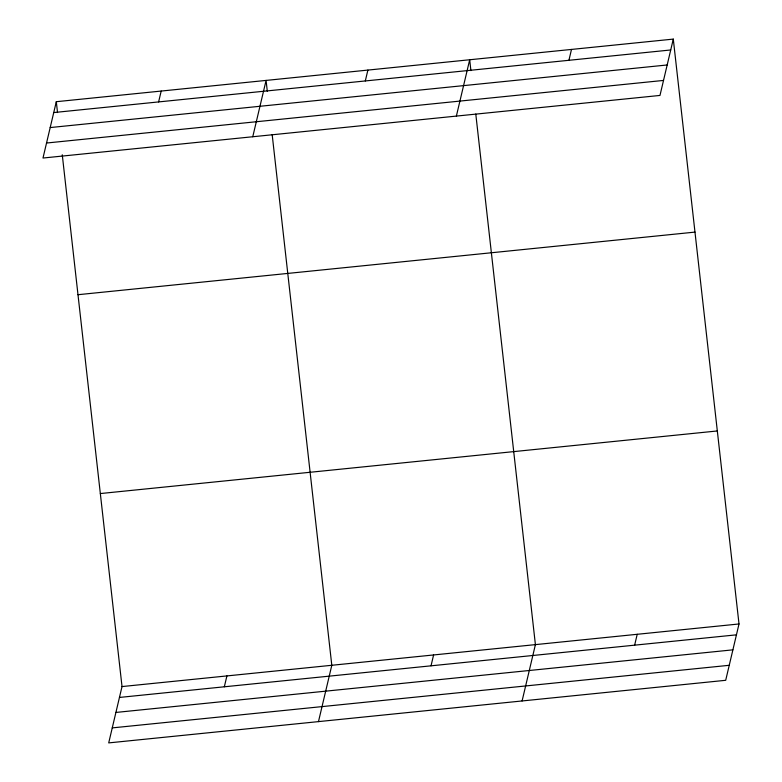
<?xml version="1.0" encoding="UTF-8"?>
<svg xmlns="http://www.w3.org/2000/svg" width="782" height="782" viewBox="0 0 782 782"><rect width="100%" height="100%" fill="white"/><g stroke="black" fill="none" stroke-linecap="round" stroke-linejoin="round"><path stroke-width="1.17" d="M56.304 101.699L42.99 158.032L659.979 95.433L673.292 39.1L56.304 101.699L57.526 112.549M158.619 101.924L161.19 91.054M62.267 154.777L122.021 686.567L108.708 742.9L725.696 680.301L739.01 623.968L673.292 39.1M252.762 136.752L266.085 80.409L267.297 91.269M365.311 80.957L367.882 70.087M224.336 686.792L226.907 675.922M456.375 116.088L469.689 59.755L470.911 70.615M318.479 721.62L331.803 665.287L272.185 134.7M568.925 60.292L571.495 49.432M431.029 665.824L433.599 654.954M522.093 700.955L535.406 644.622L475.788 114.045M634.642 645.16L637.213 634.3M53.733 112.559L670.731 49.97M50.185 127.564L667.183 64.974M46.529 143.028L663.527 80.429M77.995 294.706L694.983 232.107M100.331 493.559L717.329 430.96M122.021 686.567L739.01 623.968M119.451 697.436L736.448 634.837M115.902 712.441L732.9 649.842M112.246 727.895L729.244 665.296"/></g></svg>
